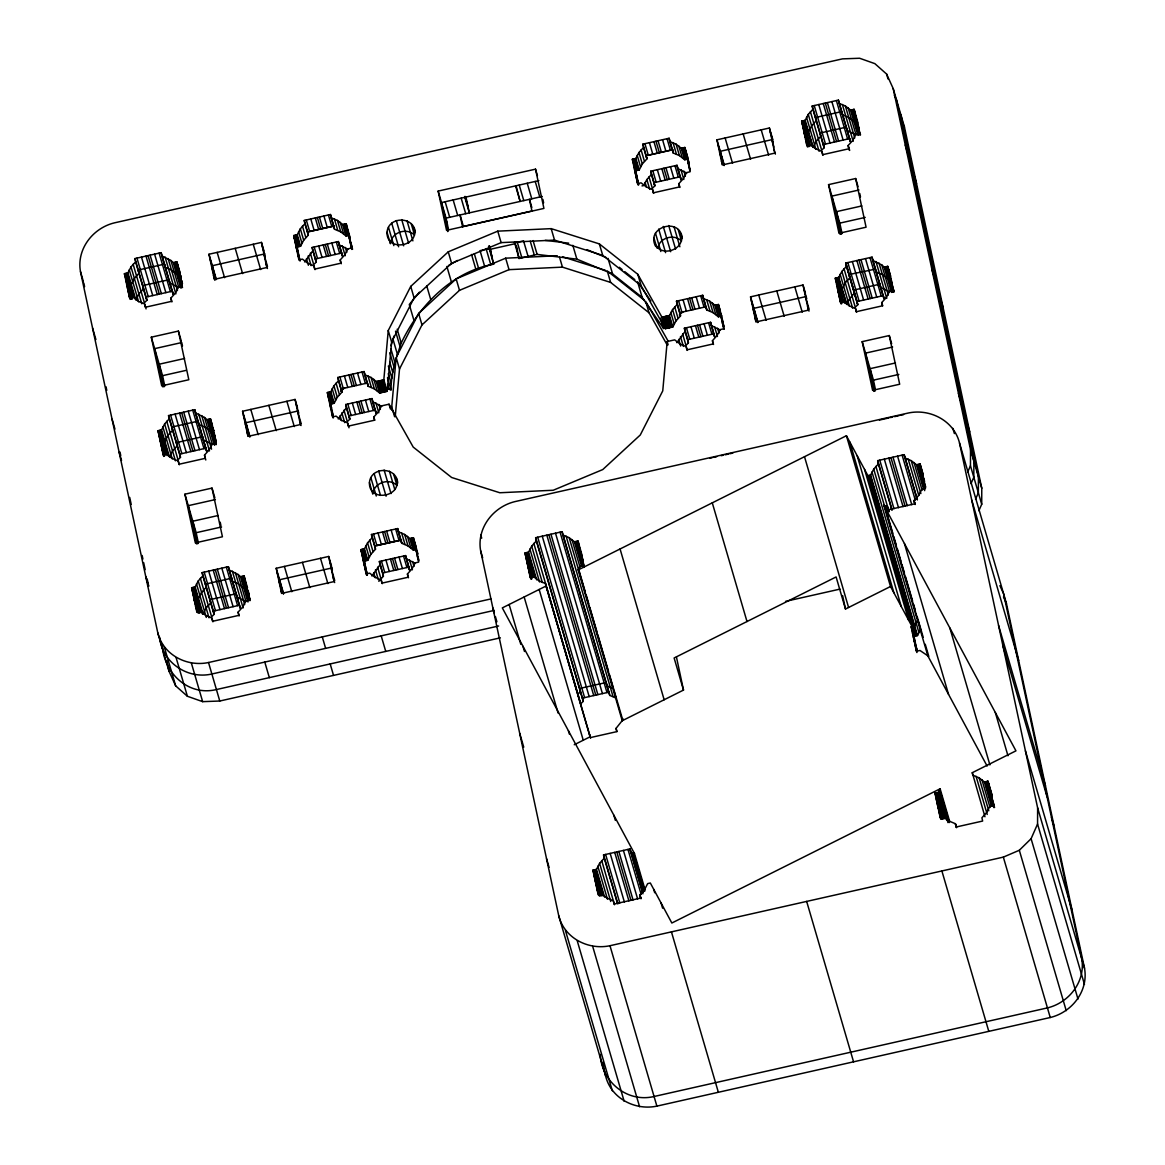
<?xml version="1.0" encoding="UTF-8"?>
<svg xmlns="http://www.w3.org/2000/svg" width="1165" height="1165" viewBox="0 0 1165 1165"><rect width="100%" height="100%" fill="white"/><g stroke="black" fill="none" stroke-linecap="round" stroke-linejoin="round"><path stroke-width="1.5" d="M500.382 637.823L219.777 701.024L202.652 701.65L187.39 696.262L175.653 685.836L169.042 671.302L157.785 632.799L80.487 271.649C76.409 249.164 92.85 228.063 114.403 222.864L842.47 58.876L859.61 58.25L874.857 63.638L886.609 74.065L893.206 88.598L904.462 127.087L981.775 488.237L981.716 504.27L978.862 510.721M480.65 550.899C476.529 528.182 493.144 506.877 514.915 501.62L908.278 413.022C930.063 408.376 954.077 420.711 959.523 443.035L1006.429 603.441L1084.513 968.231C1088.634 990.949 1072.018 1012.269 1050.248 1017.511L656.885 1106.124C635.1 1110.755 611.086 1098.42 605.64 1076.096L558.734 915.705L480.65 550.899L482.674 557.831M981.716 504.27L970.46 465.782L970.518 449.748L893.206 88.598M1084.469 984.425L1037.564 824.034L1037.622 807.84L959.523 443.035M386.096 388.513L391.018 389.882C391.047 373.688 395.984 358.194 401.226 343.063C418.876 305.798 451.831 271.634 493.64 264.207L489.431 245.815M364.674 374.285L368.14 386.27L374.402 388.921L379.659 393.013L387.188 391.324L383.824 379.848L388.251 330.525L410.735 286.401L448.248 251.829L497.775 231.151L551.191 228.646L599.363 243.907L637.794 274.314L661.968 317.2L665.317 328.676L672.831 326.986L675.933 321.001L680.535 315.904L679.836 312.642L706.077 306.745L706.776 309.992L713.038 312.642L718.295 316.749L721.805 315.948M387.188 391.324L391.615 341.986L388.251 330.525M394.6 416.706L391.731 406.876L396.158 357.553L399.508 369.014L395.241 416.589M687.277 350.388L686.2 346.602L679.938 343.952L674.681 339.86L667.181 341.549L662.754 390.872L640.269 434.996L602.756 469.568L553.229 490.247L499.814 492.751L451.641 477.49L413.211 447.083L389.037 404.197L381.523 405.886L378.421 411.871L373.819 416.968L374.518 420.216L348.262 426.128L347.563 422.88L341.301 420.23L336.059 416.123L332.535 416.924L327.336 392.576L330.845 391.79L333.933 385.804L338.549 380.707L337.85 377.46L364.092 371.548L367.791 384.639M413.852 227.801C420.449 246.601 386.314 252.426 387.028 232.257C388.294 215.875 414.609 216.064 415.293 232.723M396.26 478.189C402.842 496.989 368.722 502.814 369.436 482.645C370.688 466.262 397.017 466.451 397.702 483.111M655.706 246.47C645.06 226.913 680.637 216.442 682.282 238.621M657.846 247.941C659.608 237.514 674.258 233.553 681.525 240.995L678.176 229.534M390.959 345.714L394.003 336.015M946.621 820.058L938.524 792.331L940.111 788.792L949.737 821.718M161.163 252.659L161.862 255.921L170.891 260.45L178.798 287.464L169.755 282.949L169.071 279.687L142.814 285.6L143.513 288.847L138.912 293.944L135.81 299.929L127.917 272.901L131.004 266.916L135.621 261.834L134.922 258.572L161.163 252.659L172.769 292.779M194.773 409.687L195.472 412.934L204.501 417.463L212.409 444.491L203.38 439.962L202.681 436.7L176.439 442.613L177.138 445.875L172.522 450.972L169.435 456.957L161.527 429.929L164.629 423.944L169.231 418.847L168.532 415.585L194.773 409.687L206.613 450.928M297.235 234.762L293.711 235.563L297.075 247.024L300.585 246.237L297.235 234.762L300.322 228.791L304.924 223.695L304.24 220.433L330.481 214.52L334.53 229.243L340.792 231.893L346.049 236L349.005 235.33M300.585 246.237L303.686 240.252L308.288 235.155L307.589 231.908L333.831 225.995M341.84 253.519L338.374 241.548L312.133 247.461L312.832 250.723L304.589 261.921M228.384 566.7L229.083 569.962L238.126 574.491L246.019 601.519L236.99 596.99L236.291 593.728L210.05 599.64L210.749 602.902L206.147 607.999L203.045 613.97L195.138 586.942L198.239 580.971L202.841 575.874L202.142 572.612L228.384 566.7L240.339 608.45L228.733 568.331M327.336 392.576L330.685 404.051L334.195 403.25L337.297 397.28L341.898 392.183L341.199 388.921L367.441 383.008L368.14 386.27M375.698 411.667L371.999 398.576L345.757 404.488L346.442 407.735L338.2 418.934M364.456 548.817L360.946 549.603L364.296 561.064L367.805 560.278L364.456 548.817L367.558 542.832L372.159 537.735L371.46 534.473L397.702 528.56L401.648 542.788M367.805 560.278L370.907 554.292L375.509 549.21L374.81 545.948L401.051 540.036L401.75 543.298L408.012 545.934L413.269 550.04L416.24 549.37M409.556 569.816L405.609 555.588L379.368 561.501L380.067 564.763L371.81 575.961M635.362 173.352L638.711 184.827L635.697 170.745L639.221 169.959L635.857 158.498L638.959 152.513L643.561 147.416L642.862 144.154L669.118 138.242L672.817 151.348M639.221 169.959L642.308 163.974L646.925 158.891L646.226 155.629L672.467 149.717L673.166 152.979L679.428 155.615L684.685 159.722L688.195 158.935M680.724 178.376L677.011 165.27L650.769 171.182L651.468 174.444L646.866 179.541L643.764 185.526L642.017 185.919M536.672 579.893L528.56 552.166L531.691 546.123L536.337 540.968L535.638 537.691L562.142 531.706L609.397 693.757M672.831 326.986L669.482 315.511L672.569 309.541L677.171 304.444L676.486 301.182L702.728 295.269L706.66 309.482M714.567 336.51L710.621 322.297L684.379 328.21L685.078 331.472L676.836 342.67M804.636 120.476L813.083 147.387L805.175 120.359L808.277 114.374L812.879 109.277L812.18 106.015L838.421 100.117L849.795 139.116M813.083 147.387L816.184 141.402L820.786 136.305L820.087 133.043L846.329 127.131M838.247 277.503L846.693 304.4L838.8 277.372L841.887 271.401L846.489 266.304L845.805 263.042L872.046 257.13L883.652 297.25M604.577 897.108L596.465 869.381L599.596 863.338L604.242 858.197L603.543 854.906L630.047 848.936L642.716 892.259M846.693 304.4L849.795 298.429L854.396 293.332L853.697 290.07L879.939 284.158L880.638 287.42L889.681 291.949L881.774 264.921L872.745 260.392L872.046 257.13M914.205 640.91L917.015 650.521L913.972 636.308L917.51 635.522L870.619 475.116L873.735 469.073L878.395 463.932L877.682 460.641L904.2 454.67L917.379 499.727M917.51 635.522L920.641 629.479L917.831 619.853L914.7 625.896L911.161 626.697L916.418 651.279L919.971 650.478L928.33 656.143M967.605 472.233L970.46 465.782M970.969 483.693L973.809 477.242L973.867 461.224L896.555 100.059L894.356 95.224M975.513 499.261L978.352 492.81L978.411 476.776L901.098 115.626L898.899 110.777M558.734 915.705C564.195 938.029 588.194 950.363 609.979 945.718L1003.342 857.12L1019.317 850.261L1031.098 838.698L1037.564 824.034M676.428 656.973L683.506 690.073L622.241 720.727L578.16 569.947L579.748 566.408L583.286 565.607L578.029 541.026L574.476 541.812L569.175 537.677L562.855 534.997L562.142 531.706M622.241 720.727L623.1 718.98M391.615 341.986L414.085 297.876L451.598 263.305L501.125 242.626L554.54 240.107L602.727 255.383L641.158 285.789L665.317 328.676M396.959 355.98L418.628 313.429L456.141 278.857L505.668 258.179L557.307 255.761M399.508 369.014L421.992 324.904L459.505 290.333L509.032 269.654L562.447 267.135L610.62 282.411L649.051 312.817L667.181 344.986M622.474 720.29L616.052 728.358L616.766 731.649L590.247 737.62L589.548 734.329M378.814 581.32L383.416 576.224L382.717 572.976L408.959 567.064L409.658 570.326L405.609 555.588M419.415 292.167L409.279 304.502L413.837 320.055M161.746 255.412L173.119 294.41L172.42 291.148L146.178 297.06L146.877 300.322L144.387 302.74L133.13 264.251M127.917 272.901L124.407 273.688L129.606 298.036L133.116 297.235L138.373 301.342L144.635 303.992L145.334 307.24L171.575 301.342L170.891 298.08L175.493 292.983L178.58 286.998L182.104 286.211L176.891 261.877L173.381 262.664L170.891 260.45M338.724 243.179L342.437 256.271L341.738 253.023L315.497 258.921L316.181 262.183L313.705 264.601L310.356 253.14M293.711 235.563L298.924 259.897L302.434 259.111L307.691 263.203L313.953 265.853L314.652 269.115L340.894 263.203L340.195 259.941L344.811 254.844L347.898 248.859L351.422 248.072L346.209 223.738L342.699 224.525L337.442 220.433L331.18 217.782L330.481 214.52M195.472 412.934L206.729 451.438L206.03 448.175L179.789 454.088L180.488 457.35L178.012 459.767L166.755 421.264M161.527 429.929L158.018 430.715L163.231 455.049L166.741 454.263L171.998 458.369L178.26 461.005L178.944 464.267L205.2 458.355L204.501 455.093L209.103 450.01L212.205 444.025L215.714 443.239L210.501 418.89L206.991 419.691L204.501 417.463M372.582 401.313L376.047 413.298L375.348 410.036L349.107 415.949L349.806 419.211L347.33 421.628L343.966 410.153M239.641 605.203L213.399 611.115L214.098 614.363L211.622 616.78L200.365 578.291M677.608 168.022L681.059 180.007L680.375 176.745L654.118 182.657L654.817 185.905L652.342 188.337L648.992 176.862M195.138 586.942L191.628 587.743L196.841 612.076L200.351 611.29L205.608 615.382L211.87 618.033L212.569 621.294L238.81 615.382L238.111 612.12L242.713 607.023L245.815 601.053L249.325 600.252L244.111 575.918L240.602 576.704L238.126 574.491M635.857 158.498L632.347 159.285L637.561 183.619L641.07 182.832L646.327 186.924L652.589 189.575L653.288 192.837L679.53 186.924L678.831 183.662L683.433 178.565L686.534 172.595L690.044 171.794L684.845 147.46L681.321 148.246L676.079 144.154L669.802 141.504L669.118 138.242M838.771 101.734L850.377 141.868L849.678 138.606L823.437 144.518L824.136 147.78L821.66 150.198L810.403 111.694M360.946 549.603L366.159 573.937L369.669 573.151L374.926 577.243L381.188 579.893L381.887 583.155L408.129 577.243L407.43 573.981L412.031 568.884L415.133 562.913L418.643 562.113L413.429 537.779L409.92 538.565L404.663 534.473L398.401 531.822L397.702 528.56M805.175 120.359L801.666 121.145L806.879 145.479L810.389 144.693L815.646 148.8L821.908 151.435L822.606 154.697L848.848 148.785L848.149 145.523L852.751 140.441L855.853 134.456L859.362 133.669L854.149 109.321L850.639 110.122L845.382 106.015L839.12 103.365L838.421 100.117M710.621 322.297L714.684 337.02L713.985 333.758L687.743 339.67L688.428 342.932L685.952 345.35L682.603 333.889M686.2 346.602L686.899 349.864L713.14 343.952L712.441 340.69L717.058 335.593L720.145 329.608L723.669 328.821L718.456 304.487L714.946 305.274L709.689 301.182L703.427 298.531L702.728 295.269M845.805 263.042L857.061 301.546L857.746 304.793L855.27 307.211L844.013 268.722M838.8 277.372L835.276 278.173L840.489 302.507L843.999 301.72L849.256 305.812L855.518 308.463L856.217 311.725L882.458 305.812L881.759 302.55L886.376 297.454L889.463 291.483L892.973 290.682L887.774 266.348L884.25 267.135L881.774 264.921M577.927 694.194L580.432 691.748L579.719 688.457L606.237 682.486L606.936 685.777L613.271 688.457L569.175 537.677M613.737 690.059L616.081 698.083L609.746 695.403L609.047 692.112L582.544 698.083L583.243 701.374L580.738 703.82L533.832 543.414M987.105 766.031L927.879 655.953L883.784 505.173L887.512 506.513L888.211 509.804L914.729 503.833L914.015 500.542L918.675 495.402L921.792 489.358L925.345 488.557L920.088 463.976L916.535 464.777L911.234 460.641L904.899 457.962L904.2 454.67M596.465 869.381L592.912 870.182L598.184 894.764L601.722 893.963L607.038 898.099L613.358 900.778L614.072 904.069L640.575 898.099L639.876 894.807L644.522 889.667L647.653 883.623L650.332 883.012L671.841 923.015L940.111 788.792M340.69 391.222L344.622 387.843M514.493 242.32L519.051 258.484L537.123 254.407L576.864 259.154L612.557 273.892L642.148 297.395L663.569 328.486L665.157 327.117M679.326 314.958L683.258 311.565M448.394 265.605L457.437 260.45M578.16 569.947L846.416 435.725L867.94 475.728L912.02 626.493L890.511 586.505L846.416 435.725M574.243 744.741L590.072 736.819L545.904 585.66M683.506 690.073L674.127 657.992L836.106 576.952L845.484 609.033L890.511 586.505M991.532 806.253L984.44 781.992L979.139 777.856L972.804 775.176L972.28 772.686L1015.953 750.843L883.784 505.173M535.521 169.158L543.924 208.419L446.559 230.35L438.156 191.089L535.521 169.158L537.429 175.711M261.47 242.407L266.843 267.528L214.36 279.352L208.972 254.232L261.47 242.407L263.858 250.606M309.439 231.602L334.355 225.995M648.06 155.338L672.991 149.717M769.41 128.004L774.798 153.125L722.3 164.949L716.926 139.829L769.41 128.004L772.774 139.465L720.276 151.29L722.97 163.857L719.621 152.382M538.871 180.633L441.52 202.564L447.724 231.573M264.819 253.883L212.321 265.707L215.015 278.26L211.666 266.8M180.24 273.338L176.731 274.125L171.473 270.032L165.212 267.382L164.513 264.12L138.271 270.032L138.97 273.294L134.368 278.391L131.266 284.377L127.757 285.163L130.771 299.23L127.407 287.77M856.959 120.912L854.003 121.582L848.746 117.49L842.484 114.84L841.785 111.578L815.544 117.49L816.228 120.752L811.626 125.849L808.539 131.82L805.015 132.621L807.622 144.78M438.156 191.089L446.064 218.117L542.206 196.463M531.065 211.2L463.393 226.432L460.029 214.972L462.592 226.913M514.493 242.932L523.536 240.893L528.08 256.446M489.256 249.528L515.294 243.674M178.391 331.078L188.817 379.746L161.717 385.848L151.304 337.18L178.391 331.078L181.259 340.908M855.663 178.522L866.076 227.204L838.989 233.306L828.563 184.623L855.663 178.522L858.052 186.72M859.013 189.997L831.927 196.099L840.111 234.34M184.594 358.485L159.197 364.208L164.047 386.809M861.867 205.928L836.47 211.651L841.305 234.252M151.304 337.18L162.561 375.669L186.269 370.339M828.563 184.623L839.819 223.127L865.216 217.404M295.08 399.435L300.454 424.555L247.97 436.38L242.582 411.26L295.08 399.435L297.468 407.619M803.02 285.017L808.408 310.152L755.91 321.962L750.537 296.842L803.02 285.017L805.423 293.216M364.092 371.548L364.791 374.795L371.053 377.445L376.31 381.552L383.824 379.848M661.968 317.2L669.482 315.511M298.429 410.896L245.946 422.72L248.626 435.288L245.276 423.812M806.384 296.493L753.886 308.317L756.58 320.87L753.231 309.409M213.85 430.366L210.341 431.152L205.084 427.06L198.822 424.41L198.123 421.147L171.881 427.06L172.58 430.322L167.978 435.419L164.877 441.389L161.367 442.19L164.381 456.258L161.032 444.782M857.061 301.546L883.303 295.633L884.002 298.881L872.629 259.882M389.722 407.328L391.731 406.876M212.001 488.091L222.428 536.774L195.341 542.875L184.915 494.193L212.001 488.091L214.884 497.921M889.274 335.549L899.686 384.232L872.6 390.333L862.187 341.651L889.274 335.549L891.662 343.748M215.365 499.567L188.264 505.668L196.448 543.909M892.623 347.024L865.537 353.126L873.721 391.367M218.219 515.498L192.822 521.221L197.657 543.822M895.477 362.956L870.08 368.679L874.915 391.28M184.915 494.193L196.171 532.696L221.568 526.973M862.187 341.651L873.444 380.14L898.841 374.431M710.097 458.209L712.15 457.743M713.65 457.408L716.65 456.724M721.164 455.704L723.217 455.253M725.271 454.787L728.271 454.102M729.771 453.768L732.785 453.098M879.415 420.07L888.982 417.915M890.482 417.58L892.536 417.114M894.589 416.648L899.089 415.628M900.603 415.293L903.603 414.624M328.69 556.462L334.064 581.583L281.581 593.407L276.207 568.272L328.69 556.462L331.559 566.292M376.659 545.657L401.59 540.036M332.04 567.923L279.556 579.748L282.25 592.315L278.886 580.84M247.475 587.378L243.951 588.179L238.708 584.073L232.432 581.422L231.748 578.175L205.491 584.087L206.19 587.335L201.589 592.432L198.487 598.417L194.977 599.203L197.584 611.377M590.597 738.057L545.453 583.563L539.133 580.884L533.818 576.748L530.279 577.549L525.007 552.967L528.56 552.166M867.94 475.728L870.619 475.116M157.785 632.799C163.187 654.905 186.953 667.108 208.52 662.521L490.902 598.927M494.266 610.387L211.884 673.996C187.463 679.69 161.979 662.361 159.62 637.168M498.62 625.998L216.428 689.549C187.652 696.597 162.852 671.987 162.299 643.954M785.545 601.373L839.98 589.111M956.436 827.208L955.417 823.728L949.096 821.063L943.781 816.913L940.228 817.713L934.971 793.132L938.524 792.331M984.44 781.992L987.993 781.191L992.041 795.054M545.22 240.369L568.709 243.165M645.119 889.958L634.488 853.566L630.76 852.227L630.047 848.936M562.535 256.766L605.552 270.397M686.753 173.061L677.71 168.532L677.011 165.27M711.32 325.559L720.363 330.088M348.117 249.339L339.073 244.81L338.374 241.548M381.727 406.352L372.698 401.823L371.999 398.576M406.308 558.851L415.337 563.379M586.912 249.63L606.382 257.654M927.879 655.953L928.782 656.332L925.228 644.201M644.274 300.221L607.271 270.935L610.62 282.411M619.285 267.28L622.095 269.523M624.921 271.765L634.779 279.6M650.856 301.08L637.605 281.843L642.148 297.395M654.745 243.194C660.628 258.572 686.491 249.383 680.841 233.699M646.56 302.871L668.142 341.17M634.488 853.566L502.319 607.897L545.992 586.053L545.453 583.563M900.793 119.019L904.462 127.087M999.905 585.66L1003.618 593.815L1081.702 958.606C1085.824 981.323 1069.208 1002.643 1047.437 1007.9L654.075 1096.498C627.018 1103.022 601.431 1081.513 600.237 1054.383M1003.473 596.917L1006.429 603.441M886.609 74.065L888.036 78.987M905.278 145.028L916.535 183.517M931.854 269.173L943.111 307.662M958.431 393.319L969.688 431.807M970.518 449.748L981.775 488.237M952.854 428.356L954.383 433.555M971.726 500.033L1018.632 660.438M854.149 109.321L857.921 122.689M853.61 109.452L858.984 127.83M856.348 119.587L859.158 129.679M857.163 123.388L860.527 134.863M858.066 127.582L859.974 134.135M852.401 109.714L859.916 135.038M851.193 109.991L858.59 135.286M850.639 110.122L858.037 135.417M848.164 107.894L856.071 134.922L847.028 130.393L846.445 127.64M998.565 625.445L1045.471 785.836M845.382 106.015L854.731 137.965M1003.021 646.24L1047.117 797.02M1051.485 817.466L1054.31 827.077M842.368 104.501L853.144 141.358M887.774 266.348L890.643 276.178M888.181 268.241L890.57 276.44M889.07 272.435L891.939 282.265M887.22 266.465L890.57 277.94L887.614 278.61L882.356 274.503L876.095 271.853L875.745 270.236M889.973 276.615L892.769 286.707M890.774 280.416L894.138 291.891L893.73 289.983M891.676 284.595L893.599 291.148M892.565 288.789L893.526 292.065M886.012 266.741L893.409 292.036M836.383 100.569L847.639 139.072M884.803 267.018L892.201 292.313M884.25 267.135L891.647 292.43M1025.418 750.843L1072.324 911.234M848.149 145.523L849.591 150.445L848.499 147.154M831.868 101.588L843.125 140.077M879.007 263.042L888.342 294.978M1037.622 807.84L1084.513 968.231M875.978 261.528L886.754 298.386M827.354 102.607L838.611 141.096M825.301 103.073L836.557 141.562M869.993 257.596L881.25 296.085M881.759 302.55L882.721 305.827M823.262 103.525L834.519 142.028M865.479 258.615L876.735 297.104M818.747 104.544L830.004 143.033M995.303 712.456L1007.973 755.779M1031.098 838.698L1077.989 999.089M860.964 259.62L872.221 298.124M920.088 463.976L923.131 474.373M920.496 465.898L923.03 474.563M919.535 464.107L924.602 481.436M922.301 474.344L924.326 481.276M814.233 105.564L825.49 144.052M922.709 476.267L925.665 486.853M858.925 260.086L870.182 298.589M924.034 482.412L925.549 487.611M918.311 464.369L925.403 488.645M812.18 106.015L823.786 146.149M917.088 464.646L924.69 490.64M812.777 108.767L824.136 147.78M856.872 260.552L868.129 299.041M916.535 464.777L923.627 489.038M914.03 462.534L922.141 490.261M821.908 151.435L822.971 155.222M911.234 460.641L920.86 493.567M852.358 261.572L863.615 300.06M808.277 114.374L819.053 151.232M908.176 459.097L918.821 495.489M806.53 117.272L815.864 149.222M847.843 262.576L859.1 301.08M904.55 456.316L917.219 499.639M1019.317 850.261L1066.223 1010.652M902.132 455.136L915.297 500.193M845.907 263.552L857.644 304.283M846.489 266.304L857.746 304.793M803.428 120.752L810.825 146.047M914.015 500.542L915.035 504.008M914.132 501.067L915.137 504.532M802.219 121.029L809.107 144.591M801.666 121.145L809.063 146.441M949.868 628.008L989.9 764.924M802.073 123.053L808.961 146.615M802.976 127.233L808.35 145.61M803.865 131.412L808.233 146.339M804.272 133.32L808.029 146.688M855.518 308.463L856.581 312.249M805.568 139.407L807.491 145.96M806.471 143.586L807.432 146.863M897.574 456.156L911.758 504.693M841.887 271.401L852.663 308.259M840.14 274.299L849.474 306.235M893.016 457.19L907.2 505.712M988.401 783.113L991.954 795.244M989.303 787.336L991.837 796.001M987.439 781.322L991.998 796.918M990.206 791.559L994.167 805.612M991.036 795.404L994.575 807.534M991.939 799.627L993.963 806.559M992.842 803.85L993.862 807.316M986.216 781.599L993.818 807.593M890.948 457.656L905.132 506.178M984.993 781.861L992.085 806.136M837.038 277.78L844.436 303.075M888.866 458.122L903.064 506.644M835.829 278.042L842.717 301.619M835.276 278.173L842.077 301.91M981.935 779.749L990.046 807.476M836.587 284.26L841.96 302.638M837.475 288.439L841.232 301.808M838.29 292.24L841.64 303.701L838.64 289.634L842.149 288.847L845.237 282.862L849.853 277.765L849.154 274.518L875.498 269.115M1003.342 857.12L1050.248 1017.511M839.193 296.42L841.101 302.973M840.082 300.599L841.043 303.876M979.139 777.856L988.765 810.782M884.322 459.141L898.506 507.678M976.081 776.312L987.221 814.452M972.28 772.686L984.964 816.767M904.433 543.56L948.528 694.34M879.764 460.175L893.948 508.697M877.682 460.641L891.982 509.673M878.279 463.422L891.968 510.212M875.891 466.379L889.026 511.712M887.861 508.158L888.88 511.624M886.55 506.236L887.57 509.702M885.706 509.032L892.798 533.293M893.817 536.759L896.351 545.424M897.356 548.89L900.909 561.02M901.914 564.486L904.448 573.151M905.467 576.617L912.559 600.878M913.578 604.344L915.093 609.543M917.117 616.474L923.204 637.27M873.735 469.073L917.321 618.12M871.973 472L918.879 632.406M770.254 131.922L773.123 141.751M870.197 475.218L914.277 625.984M772.104 140.557L774.011 147.11M914.146 626.013L916.957 635.639M773.953 149.193L775.395 154.115M869.279 475.422L913.36 626.188M912.923 626.289L915.748 635.915M868.347 475.626L912.443 626.406M911.714 626.566L914.525 636.192M911.161 626.697L914.379 638.231M912.472 632.843L915.282 642.454M864.576 469.466L908.656 620.246M913.375 637.066L916.607 648.614M915.107 645.133L916.971 651.541M916.01 649.356L916.942 652.56M857.178 455.719L901.259 606.499M761.211 129.854L768.609 155.149M849.78 441.972L893.875 592.752M803.865 288.949L806.748 298.779M805.714 297.585L809.063 309.06M807.563 306.22L809.005 311.142M955.533 824.252L956.538 827.718M794.821 286.867L802.219 312.162M939.66 789.652L949.286 822.577M939.252 790.54L948.368 821.733M938.859 791.428L947.99 822.621M937.971 792.462L945.572 818.456M936.747 792.739L944.349 818.733M743.168 133.917L750.566 159.212M935.524 793.015L943.126 819.01M934.971 793.132L942.572 819.126M936.281 799.277L941.859 818.34M937.199 803.5L941.757 819.097M937.607 805.423L941.058 817.743M938.917 811.568L940.941 818.5M939.82 815.791L940.839 819.257M776.778 290.93L784.176 316.225M941.888 870.969L988.794 1031.36M725.125 137.98L732.523 163.275M716.926 139.829L724.324 165.124M717.771 143.746L724.149 165.59M721.455 161.018L722.417 164.294M758.735 294.993L766.133 320.302M804.505 456.695L848.586 607.475M750.537 296.842L757.934 322.137M751.381 300.774L757.76 322.618M755.08 318.045L756.041 321.322M684.845 147.46L687.714 157.29M685.238 149.368L688.122 159.197M686.141 153.547L689.01 163.377M684.292 147.591L687.641 159.052M687.03 157.726L688.879 164.542M687.845 161.527L690.248 169.726M688.748 165.721L690.19 170.629M683.083 147.853L686.433 159.328M681.875 148.13L685.224 159.59M681.321 148.246L684.685 159.722M678.846 146.033L682.195 157.508M676.079 144.154L679.428 155.615M683.971 171.182L685.413 176.09M673.05 142.64L676.399 154.1M680.943 169.668L683.826 179.497M718.456 304.487L720.363 311.04M718.863 306.38L721.732 316.21M717.902 304.604L723.101 322.035M720.654 314.754L724.004 326.215M669.7 140.994L673.166 152.979M721.062 316.647L723.858 326.739M722.358 322.734L724.281 329.287M716.693 304.881L720.043 316.341M667.064 138.708L670.414 150.183M674.957 165.736L678.321 177.211M715.485 305.157L718.849 316.618M714.946 305.274L718.295 316.749M678.831 183.662L679.909 187.448M712.456 303.06L715.805 314.521M662.55 139.727L665.899 151.188M670.457 166.755L673.807 178.216M709.689 301.182L713.038 312.642M717.582 328.21L719.023 333.117M706.66 299.653L710.009 311.128M714.567 326.681L717.436 336.51M658.036 140.747L661.4 152.207M665.943 167.775L669.293 179.235M703.427 298.531L706.776 309.992M655.982 141.198L659.346 152.673M663.89 168.226L667.239 179.701M700.675 295.735L704.024 307.196M708.582 322.763L711.932 334.224M712.441 340.69L713.519 344.476M653.944 141.664L657.293 153.139M661.837 168.692L665.2 180.167M696.16 296.755L699.524 308.215M704.068 323.768L707.417 335.243M649.429 142.683L652.779 154.144M657.337 169.711L660.686 181.172M673.996 226.665L679.879 246.776M691.646 297.759L695.01 309.235M699.553 324.787L702.903 336.263M644.915 143.703L648.264 155.163M652.822 170.731L656.172 182.191M668.695 225.529L675.598 249.092M689.607 298.225L692.957 309.701M697.5 325.253L700.864 336.714M642.862 144.154L646.808 158.382M650.769 171.182L654.715 185.395M643.561 147.416L646.925 158.891M651.468 174.444L654.817 185.905M687.554 298.691L690.903 310.152M695.461 325.719L698.811 337.18M641.085 149.834L644.434 161.309M652.589 189.575L653.652 193.361M663.264 226.432L670.661 251.727M683.04 299.696L686.389 311.172M690.947 326.724L694.296 338.2M638.959 152.513L642.308 163.974M646.866 179.541L649.735 189.371M637.211 155.411L640.561 166.886M645.119 182.439L646.546 187.347M658.691 229.097L665.579 252.674M678.525 300.716L681.889 312.191M686.433 327.744L689.782 339.219M635.318 158.615L638.668 170.09M676.486 301.182L679.938 313.152M684.379 328.21L687.845 340.18M676.836 302.813L680.535 315.904M684.729 329.841L688.428 342.932M634.11 158.891L637.459 170.352M655.458 233.146L660.832 251.524M632.901 159.154L636.25 170.629M632.347 159.285L636.105 172.653M633.658 165.372L637.007 176.832M634.546 169.551L638.303 182.92M674.695 306.861L678.059 318.322M636.265 177.531L638.172 184.085M654.016 238.141L656.885 247.97M637.153 181.725L638.114 185.002M672.569 309.541L675.933 321.001M680.476 336.569L683.345 346.398M670.822 312.438L674.171 323.899M678.729 339.466L680.637 346.02M668.928 315.642L672.278 327.103M667.72 315.904L671.069 327.38M666.511 316.181L669.86 327.656M665.958 316.312L669.322 327.773M665.346 316.443L668.695 327.918M663.963 316.764L667.312 328.224M662.594 317.069L665.943 328.53M660.54 318.118L663.569 328.486M667.181 341.549L668.128 344.825M712.281 502.843L746.998 621.528M637.794 274.314L641.158 285.789M645.701 301.342L649.051 312.817M806.661 901.419L853.566 1061.825M608.014 258.324L612.557 273.892M599.363 243.907L602.727 255.383M572.816 245.32L576.864 259.154M551.191 228.646L554.54 240.107M559.564 257.305L562.447 267.135M535.23 181.449L539.788 197.002M527.235 183.255L531.779 198.807M531.852 207.53L529.449 199.332L532.012 211.287M519.226 185.06L523.784 200.613M533.075 240.587L537.123 254.407M516.299 186.648L520.143 201.428L515.585 185.876M530.25 241.213L534.298 255.048M620.071 548.977L664.152 699.757M517.318 242.291L521.876 257.844M514.915 242.378L517.449 251.014M497.775 231.151L501.125 242.626M505.668 258.179L509.032 269.654M578.029 541.026L581.99 555.079M577.476 541.143L583.053 560.205M580.257 551.394L583.286 561.792M580.665 553.317L584.116 565.637M581.976 559.462L584 566.394M576.253 541.419L583.854 567.413M489.431 246.412L490.946 251.596M489.009 246.368L492.052 256.737M575.029 541.696L582.136 565.957M493.64 264.207L488.601 246.31L489.096 248.655L480.053 250.679L484.611 266.246M574.476 541.812L581.583 566.088M571.971 539.584L580.083 567.311M486.271 249.281L490.829 264.848M578.597 569.088L585.194 591.616M586.199 595.082L588.733 603.747M589.752 607.213L596.844 631.474M597.863 634.94L608.509 671.331M609.513 674.797L622.692 719.854M566.117 536.148L613.023 696.539M464.995 196.361L468.039 206.744M464.791 197.307L469.349 212.875L465.869 196.623M562.739 534.487L609.746 695.403M560.074 532.187L606.98 692.578M461.165 198.137L465.709 213.69M616.052 728.358L616.999 731.576M474.344 253.81L478.393 267.644M555.516 533.206L602.422 693.597M671.448 931.883L718.354 1092.275M471.519 254.451L475.568 268.285M661.094 903.021L662.608 908.219M453.156 199.943L457.699 215.496M550.958 534.225L597.863 694.631M653.696 889.259L654.701 892.74M548.89 534.691L595.796 695.097M546.822 535.172L593.728 695.563M445.147 201.734L449.705 217.302M542.264 536.191L589.17 696.583M633.571 853.173L644.726 891.298M632.653 852.824L643.794 890.948M631.707 852.503L643.371 892.361M442.831 208.695L447.375 224.248M630.396 850.581L642.92 893.817M445.714 222.18L448.248 230.83M537.706 537.211L584.612 697.617M627.979 849.401L641.158 894.458M535.638 537.691L582.893 699.728M639.876 894.807L640.881 898.273M536.235 540.458L583.243 701.374M639.978 895.317L640.998 898.783M613.824 815.18L615.353 820.378M623.421 850.421L637.619 898.943M448.248 251.829L451.598 263.305M456.141 278.857L459.505 290.333M531.691 546.123L542.337 582.515M618.863 851.455L633.061 899.977M529.915 549.05L539.555 581.976M446.879 266.465L451.423 282.032M616.795 851.921L630.979 900.443M539.162 589.461L583.257 740.241M528.007 552.283L535.609 578.277M614.727 852.387L628.911 900.909M526.784 552.559L533.876 576.821M525.561 552.836L532.667 577.097M525.007 552.967L532.114 577.228M525.43 554.889L532.012 577.418M526.332 559.113L531.895 578.175M527.235 563.336L531.691 579.122M528.051 567.18L531.094 577.578M528.954 571.403L530.992 578.335M529.857 575.626L530.876 579.092M610.169 853.406L624.353 901.928M605.611 854.44L619.795 902.962M568.404 730.732L569.408 734.198M603.543 854.906L617.843 903.938M604.14 857.673L617.421 903.254M601.737 860.629L614.479 904.754M524.148 596.975L558.108 713.082M599.596 863.338L610.737 901.462M411.187 223.636L414.551 235.097C406.658 227.088 391.294 232.403 390.392 243.718L387.028 232.257M597.82 866.265L607.46 899.191M426.667 285.673L430.715 299.507M407.007 220.768L412.891 240.878M595.912 869.498L603.514 895.506M594.689 869.774L602.29 895.769M593.466 870.051L601.067 896.045M592.912 870.182L599.917 894.633M594.237 876.328L599.815 895.39M401.721 219.632L408.609 243.208M595.14 880.551L599.698 896.147M595.956 884.395L598.999 894.793M596.859 888.618L598.897 895.55M522.969 646.284L524.483 651.483M609.979 945.718L656.885 1106.124M509.134 604.489L520.799 644.347M396.289 220.535L403.687 245.83M410.735 286.401L414.085 297.876M418.628 313.429L421.992 324.904M391.717 223.199L398.605 246.776M480.708 534.706L481.713 538.172M388.469 227.248L393.843 245.626M592.679 946.359L639.585 1106.75M492.853 607.897L494.368 613.096M495.387 616.562L496.902 621.76M519.692 733.295L523.755 747.158M577.272 940.912L624.163 1101.318M397.192 329.229L401.226 343.063M395.532 331.18L400.076 346.733M546.545 858.707L549.079 867.372M392.998 339.248L397.542 354.815M565.404 930.369L612.309 1090.775M390.959 349.063L395.008 362.897M389.809 352.733L393.857 366.567M389.707 361.951L392.736 372.319M388.353 366.028L391.891 378.13M346.209 223.738L349.966 237.107M345.656 223.855L349.908 238.01M348.408 234.005L352.165 247.373M349.223 237.806L352.573 249.281M350.112 241.985L352.034 248.538M344.447 224.131L347.796 235.592M351.014 246.179L351.961 249.456M388.28 373.615L391.324 383.984M343.238 224.408L346.602 235.869M342.699 224.525L346.049 236M387.479 377.78L391.018 389.882M340.209 222.311L343.558 233.772M387.508 384.144L389.023 389.328M337.442 220.433L340.792 231.893M345.335 247.461L346.777 252.368M383.198 379.994L386.562 391.469M391.105 407.022L392.066 410.298M389.037 404.197L390.479 409.104M381.829 380.3L385.178 391.775M334.413 218.904L337.763 230.379M342.321 245.931L345.19 255.761M380.445 380.62L383.795 392.081M379.819 380.751L383.168 392.226M379.266 380.882L382.63 392.343M330.831 216.151L334.53 229.243M378.057 381.159L381.421 392.62M328.428 214.986L331.777 226.447M336.336 242.014L339.685 253.475M376.848 381.421L380.212 392.896M376.31 381.552L379.659 393.013M340.195 259.941L341.272 263.727M373.819 379.324L377.183 390.799M323.914 216.006L327.278 227.466M331.821 243.019L335.171 254.494M371.053 377.445L374.402 388.921M378.96 404.473L380.387 409.396M368.024 375.931L371.373 387.406M375.931 402.959L378.8 412.789M413.429 537.779L416.313 547.608M319.399 217.01L322.763 228.486M327.307 244.038L330.656 255.514M413.837 539.686L416.721 549.516M412.876 537.91L417.609 553.695M415.628 548.045L417.551 554.598M416.036 549.953L418.847 560.045M393.595 474.024L396.945 485.485C389.066 477.475 373.688 482.791 372.785 494.106L369.436 482.645M417.347 556.04L418.774 560.947M411.682 538.172L415.031 549.647M317.361 217.476L320.71 228.952M325.253 244.504L328.617 255.965M362.038 371.999L365.388 383.474M369.946 399.027L373.295 410.502M410.473 538.448L413.823 549.909M409.92 538.565L413.269 550.04M373.819 416.968L374.766 420.245M315.307 217.942L318.657 229.403M323.215 244.97L326.564 256.431M389.416 471.155L394.789 489.548M407.444 536.351L410.794 547.827M357.524 373.018L360.888 384.494M365.431 400.046L368.781 411.522M404.663 534.473L408.012 545.934M412.57 561.501L414.012 566.408M310.793 218.962L314.142 230.422M318.7 245.975L322.05 257.45M384.115 470.019L391.018 493.596M401.634 532.958L404.998 544.419M409.541 559.986L412.425 569.816M353.024 374.038L356.374 385.499M360.917 401.066L364.281 412.526M398.401 531.822L401.75 543.298M306.279 219.967L309.642 231.442M314.186 246.995L317.535 258.47M350.971 374.504L354.32 385.965M358.878 401.532L362.228 412.993M378.683 470.922L386.081 496.217M395.649 529.026L399.012 540.502M403.556 556.054L406.905 567.53M304.24 220.433L307.939 233.524M312.133 247.461L315.846 260.552M304.822 223.185L308.288 235.155M312.73 250.213L316.181 262.183M407.43 573.981L408.493 577.767M348.918 374.955L352.267 386.431M356.825 401.983L360.174 413.459M302.449 226.112L305.812 237.573M313.953 265.853L315.031 269.639M391.149 530.046L394.498 541.507M399.042 557.074L402.406 568.535M374.111 473.587L380.504 495.431M344.403 375.975L347.767 387.45M352.311 403.003L355.66 414.478M300.322 228.791L303.686 240.252M308.23 255.819L311.099 265.649M386.634 531.065L389.984 542.526M394.542 558.093L397.891 569.554M370.863 477.635L376.251 496.028M298.575 231.689L301.924 243.15M306.482 258.717L308.39 265.271M339.903 376.994L343.253 388.455M347.796 404.022L351.16 415.483M384.581 531.517L387.93 542.992M392.488 558.545L395.838 570.02M296.682 234.893L300.031 246.354M337.85 377.46L341.796 391.673M345.757 404.488L349.689 418.701M338.549 380.707L341.898 392.183M346.442 407.735L349.806 419.211M382.528 531.983L385.892 543.458M390.435 559.011L393.785 570.471M295.473 235.155L298.822 246.631M294.264 235.432L297.614 246.907M294.119 237.456L297.483 248.931M295.022 241.636L298.371 253.111M295.91 245.83L299.274 257.29M336.073 383.125L339.423 394.6M296.318 247.723L300.089 261.091M347.563 422.88L349.005 427.788M297.628 253.81L299.536 260.363M378.028 533.002L381.377 544.463M385.921 560.03L389.285 571.491M333.933 385.804L337.297 397.28M341.84 412.832L344.724 422.662M332.185 388.702L335.549 400.178M340.093 415.73L341.534 420.652M373.514 534.021L376.863 545.482M381.421 561.049L384.77 572.51M330.845 391.79L334.195 403.25M330.292 391.906L333.641 403.381M371.46 534.473L374.926 546.458M379.368 561.501L382.834 573.486M371.81 536.104L375.509 549.21M379.717 563.132L383.416 576.224M329.083 392.183L332.447 403.658M327.875 392.459L331.239 403.92M328.151 396.377L331.501 407.852M329.943 404.75L333.292 416.211L330.685 404.051M369.684 540.152L373.033 551.628M377.576 567.18L380.94 578.656M381.188 579.893L382.251 583.68M331.719 413.109L333.161 418.031M367.558 542.832L370.907 554.292M375.45 569.86L378.334 579.689M365.81 545.73L369.159 557.205M373.703 572.758L375.145 577.665M363.902 548.933L367.266 560.409M362.694 549.21L366.058 560.671M361.5 549.472L364.849 560.947M361.354 551.496L364.703 562.972M362.242 555.69L365.606 567.151M363.145 559.87L366.494 571.345M363.553 561.778L366.902 573.238M363.961 563.671L367.31 575.146L364.296 561.064M364.849 567.85L366.771 574.403M365.752 572.044L366.698 575.321M381.188 635.857L385.746 651.41M262.3 246.339L265.183 256.169M264.149 254.975L267.499 266.436M265.999 263.61L267.44 268.518M253.256 244.257L260.654 269.552M295.91 403.352L298.793 413.182M297.759 411.988L301.123 423.463M299.609 420.638L301.051 425.545M286.881 401.284L294.279 426.579M329.535 560.38L332.404 570.209M331.384 569.015L334.734 580.49M333.234 577.651L334.661 582.573M235.214 248.32L242.611 273.615M320.492 558.297L327.889 583.607M268.838 405.347L276.236 430.642M217.171 252.383L224.568 277.678M302.449 562.36L309.846 587.67M322.283 636.906L325.632 648.366M330.19 663.934L333.539 675.394M208.972 254.232L216.37 279.527M209.817 258.164L215.7 278.275M213.515 275.435L214.942 280.343M250.795 409.41L258.193 434.705M242.582 411.26L249.98 436.555M243.427 415.177L249.82 437.021M247.126 432.448L248.087 435.725M284.406 566.438L291.803 591.733M276.207 568.272L283.605 593.582M277.037 572.204L283.43 594.048M280.736 589.475L281.697 592.752M176.891 261.877L179.76 271.707M177.298 263.771L180.167 273.6M178.187 267.95L181.07 277.78M176.337 261.994L181.216 278.653M179.09 272.144L182.366 283.867M179.905 275.945L182.293 284.129M180.793 280.124L182.235 285.046M175.129 262.271L182.526 287.566M173.92 262.533L181.318 287.842M173.381 262.664L180.779 287.959M168.124 258.557L177.459 290.507M165.095 257.043L175.871 293.9M210.501 418.89L212.423 425.443M210.909 420.798L213.778 430.628M209.948 419.021L215.161 436.453M212.7 429.157L216.049 440.632M213.108 431.065L215.904 441.156M214.404 437.152L216.326 443.705M208.739 419.284L216.268 444.608M159.11 253.125L170.367 291.614M207.545 419.56L214.942 444.855M206.991 419.691L214.389 444.986M170.891 298.08L171.954 301.866M154.595 254.13L165.852 292.633M201.734 415.585L211.549 449.166M198.705 414.07L209.482 450.928M244.111 575.918L247.402 587.655M150.096 255.15L161.352 293.653M243.572 576.034L248.946 594.427M246.31 586.184L250.067 599.553M247.126 589.985L250.009 599.815M248.029 594.165L249.936 600.718M242.364 576.311L249.252 599.888M148.042 255.616L159.299 294.104M192.72 410.138L203.977 448.642M241.155 576.588L248.043 600.15M240.602 576.704L247.999 601.999M204.501 455.093L205.797 460M145.989 256.082L157.246 294.57M264.79 662.084L269.333 677.637M188.22 411.158L199.477 449.646M235.345 572.612L244.694 604.548M141.475 257.086L152.732 295.59M232.33 571.098L243.106 607.955M183.706 412.177L194.963 450.666M136.975 258.106L148.217 296.609M181.653 412.643L192.909 451.132M226.345 567.166L237.602 605.654M134.922 258.572L146.761 299.813M238.111 612.12L239.175 615.906M135.621 261.834L146.877 300.322M179.599 413.094L190.856 451.598M144.635 303.992L146.076 308.9M221.831 568.185L233.087 606.674M175.085 414.114L186.342 452.603M131.004 266.916L141.78 303.774M217.316 569.19L228.573 607.693M129.257 269.829L138.606 301.764M170.585 415.133L181.842 453.622M215.263 569.656L226.52 608.159M127.364 273.032L134.761 298.327M168.532 415.585L179.891 454.598M168.881 417.216L180.488 457.35M213.21 570.122L224.466 608.611M126.155 273.294L133.043 296.871M124.946 273.571L132.344 298.866M124.407 273.688L131.703 299.172M125.703 279.775L131.077 298.167M126.592 283.969L130.961 298.881M178.26 461.005L179.323 464.791M128.31 291.949L130.218 298.502M129.198 296.128L130.16 299.405M208.71 571.141L219.967 609.63M164.629 423.944L175.405 460.801M162.867 426.841L172.216 458.792M204.195 572.146L215.452 610.649M160.974 430.045L168.372 455.34M202.142 572.612L213.748 612.732M202.739 575.364L214.098 614.363M159.765 430.322L167.163 455.617M158.556 430.599L165.459 454.161M158.018 430.715L164.906 454.292M158.425 432.623L164.804 454.452M159.314 436.802L164.687 455.18M160.217 440.982L164.571 455.908M160.624 442.889L163.974 454.35M211.87 618.033L212.933 621.819M161.92 448.976L163.843 455.53M162.823 453.156L163.77 456.432M198.239 580.971L209.016 617.829M196.492 583.869L206.307 617.45M194.584 587.073L202.492 614.101M193.39 587.349L200.788 612.644M192.181 587.611L199.579 612.907M191.628 587.743L199.026 613.038M192.036 589.636L198.414 611.479M192.924 593.83L198.312 612.207M193.827 598.009L198.196 612.936M194.235 599.902L197.511 611.64M195.531 605.989L197.453 612.542M208.52 662.521L219.777 701.024M80.487 271.649L83.356 281.479M191.395 663.147L202.652 701.65M92.559 328.079L95.909 339.554M112.088 419.284L114.956 429.113M119.136 452.224L121.539 460.423M176.133 657.774L187.39 696.262M145.712 576.369L148.581 586.199M164.396 647.332L175.653 685.836M987.993 781.191L993.25 805.772L989.711 806.573L986.58 812.617L981.92 817.757L982.634 821.048L956.115 827.019L955.417 823.728M859.755 193.477L860.498 196.943M839.819 223.127L842.062 233.553M873.444 380.14L875.294 388.833M842.601 595.563L845.484 609.033M688.602 160.828L689.199 163.624M542.89 199.404L543.618 202.812M516.343 245.888L519.051 258.484M446.064 218.117L448.467 229.316M602.684 1062.276L605.64 1076.096M417.187 551.147L417.784 553.943M297.075 247.024L299.682 259.198M180.648 275.246L181.245 278.027M181.842 280.823L182.439 283.605M248.174 590.684L248.771 593.466M182.483 346.02L181.74 342.539L154.654 348.641L162.838 386.897M220.2 522.168L220.942 525.648M162.561 375.669L164.789 386.096M196.171 532.696L198.4 543.123M166.784 660.715L169.042 671.302M83.836 283.124L84.594 286.648M106.03 386.78L106.787 390.333M119.995 452.049L120.752 455.573M129.708 497.397L131.223 504.489M142.145 555.487L142.902 559.04M143.659 562.593L145.174 569.685M147.169 578.976L148.683 586.068"/></g></svg>
